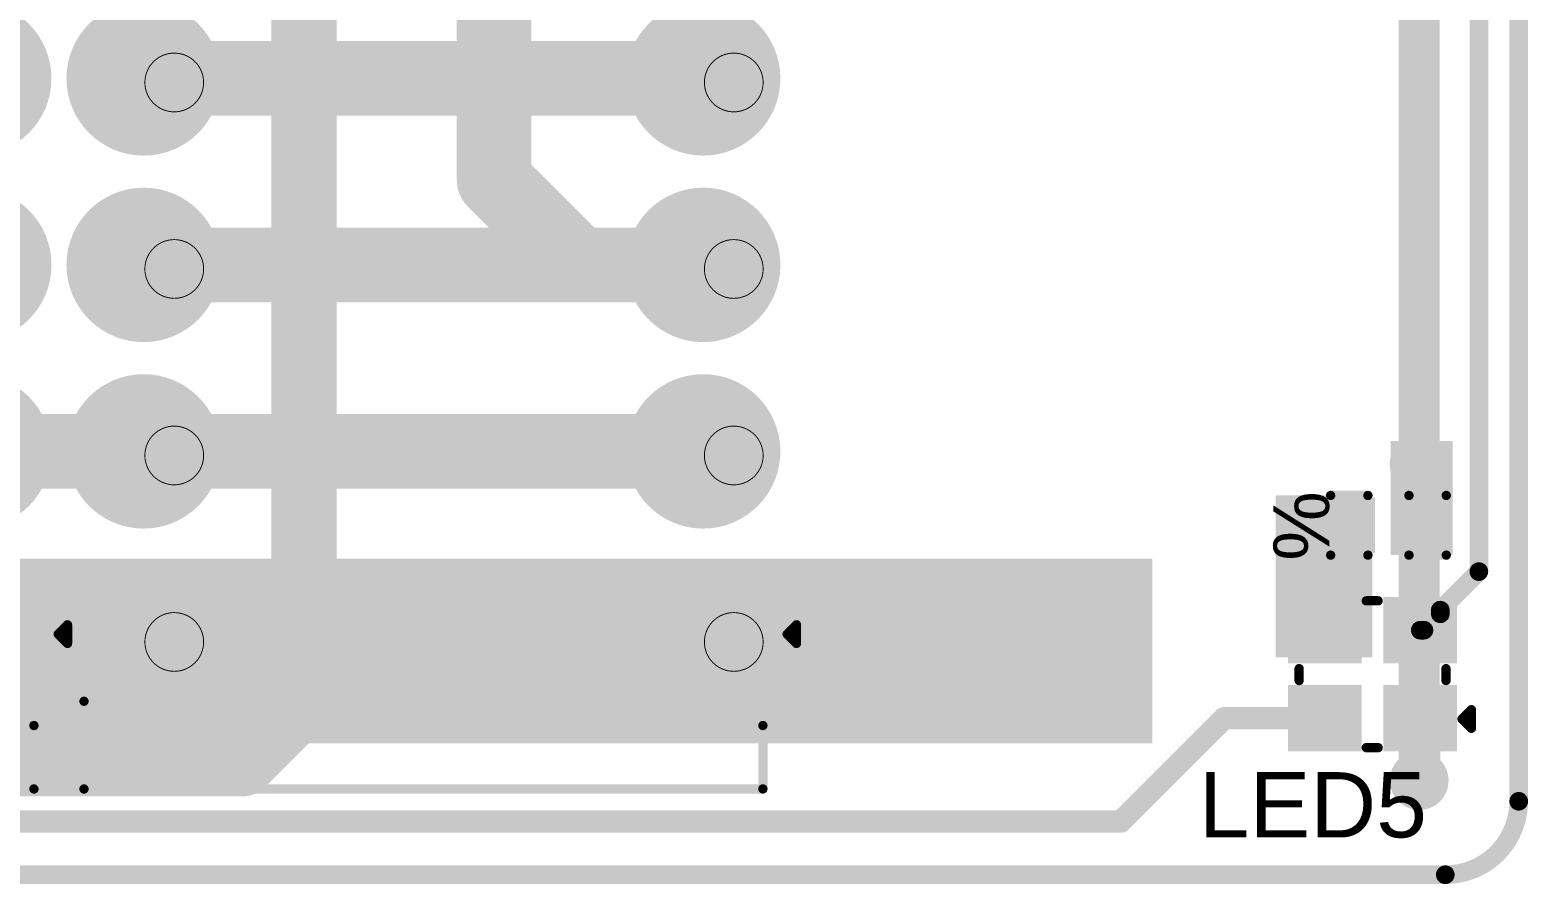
# Model space of a CAD drawing. Header units: millimetres. Extents: x -0.15 to 3.79, y -0.54 to 3.26.
# Drawn here: x 2.991 to 3.794, y -0.536 to -0.079 of the extents above; entities that cross this region are included whole.
import ezdxf

# ---------------------------------------------------------------- set-up
doc = ezdxf.new("R2010")
doc.units = ezdxf.units.MM
doc.header["$MEASUREMENT"] = 0
for name, color, linetype in [('BottomLayer', 5, 'Continuous'), ('BottomSolder', 6, 'Continuous'), ('Mechanical1', 6, 'Continuous'), ('Mechanical2', 216, 'Continuous'), ('MultiLayer', 9, 'Continuous'), ('PadHoleLayer', 156, 'Continuous'), ('TopLayer', 1, 'Continuous'), ('TopOverlay', 2, 'Continuous'), ('TopPaste', 8, 'Continuous'), ('TopSolder', 216, 'Continuous'), ('ViaHoleLayer', 16, 'Continuous')]:
    doc.layers.add(name, color=color, linetype=linetype)
doc.styles.add('Arial', font='', dxfattribs={"height": 0.2})
doc.styles.get('Arial').set_extended_font_data('Arial')

# ---------------------------------------------------------------- blocks, each defined once
blk = doc.blocks.new('SK6812_EC20_131')
at = {"layer": 'TopLayer'}
for points in [[(-0.04134, 0.0374), (-0.00984, 0.0374), (-0.00984, 0.00984), (-0.04134, 0.00984)], [(0.00984, 0.0374), (0.04134, 0.0374), (0.04134, 0.00984), (0.00984, 0.00984)], [(-0.04134, -0.00984), (-0.00984, -0.00984), (-0.00984, -0.0374), (-0.04134, -0.0374)], [(0.00984, -0.00984), (0.04134, -0.00984), (0.04134, -0.0374), (0.00984, -0.0374)]]:
    blk.add_hatch(color=1, dxfattribs=at).paths.add_polyline_path(points)
at = {"layer": 'TopPaste'}
for points in [[(-0.04134, 0.0374), (-0.00984, 0.0374), (-0.00984, 0.00984), (-0.04134, 0.00984)], [(0.00984, 0.0374), (0.04134, 0.0374), (0.04134, 0.00984), (0.00984, 0.00984)], [(-0.04134, -0.00984), (-0.00984, -0.00984), (-0.00984, -0.0374), (-0.04134, -0.0374)], [(0.00984, -0.00984), (0.04134, -0.00984), (0.04134, -0.0374), (0.00984, -0.0374)]]:
    blk.add_hatch(color=8, dxfattribs=at).paths.add_polyline_path(points)
at = {"layer": 'TopSolder'}
for points in [[(-0.04534, 0.0414), (-0.00584, 0.0414), (-0.00584, 0.00584), (-0.04534, 0.00584)], [(0.00584, 0.0414), (0.04534, 0.0414), (0.04534, 0.00584), (0.00584, 0.00584)], [(-0.04534, -0.00584), (-0.00584, -0.00584), (-0.00584, -0.0414), (-0.04534, -0.0414)], [(0.00584, -0.00584), (0.04534, -0.00584), (0.04534, -0.0414), (0.00584, -0.0414)]]:
    blk.add_hatch(color=216, dxfattribs=at).paths.add_polyline_path(points)
at = {"layer": 'TopOverlay', "const_width": 0.005}
for points in [[(-0.00337, 0.03937), (0.003, 0.03937)], [(-0.03937, -0.00337), (-0.03937, 0.003)], [(0.03937, -0.00337), (0.03937, 0.003)], [(0.048, -0.024), (0.053, -0.019)], [(0.048, -0.024), (0.053, -0.029)], [(0.053, -0.029), (0.053, -0.019)], [(-0.00337, -0.03937), (0.003, -0.03937)]]:
    blk.add_lwpolyline(points, dxfattribs=at)
at = {"layer": 'TopOverlay', "const_width": 0.0025}
for points in [[(-0.00462, 0.03937, 1), (-0.00212, 0.03937, 1)], [(0.00175, 0.03937, 1), (0.00425, 0.03937, 1)], [(-0.04062, 0.003, 1), (-0.03812, 0.003, 1)], [(0.03812, 0.003, 1), (0.04062, 0.003, 1)], [(-0.04062, -0.00337, 1), (-0.03812, -0.00337, 1)], [(0.03812, -0.00337, 1), (0.04062, -0.00337, 1)], [(0.04675, -0.024, 1), (0.04925, -0.024, 1)], [(0.04675, -0.024, 1), (0.04925, -0.024, 1)], [(0.05175, -0.019, 1), (0.05425, -0.019, 1)], [(0.05175, -0.019, 1), (0.05425, -0.019, 1)], [(0.05175, -0.029, 1), (0.05425, -0.029, 1)], [(0.05175, -0.029, 1), (0.05425, -0.029, 1)], [(-0.00462, -0.03937, 1), (-0.00212, -0.03937, 1)], [(0.00175, -0.03937, 1), (0.00425, -0.03937, 1)]]:
    blk.add_lwpolyline(points, format="xyb", close=True, dxfattribs=at)
blk = doc.blocks.new('EA2_3TNU_135')
at = {"layer": 'BottomLayer'}
blk.add_hatch(color=5, dxfattribs=at).paths.add_polyline_path([(-0.1874, 0.2374), (-0.1126, 0.2374), (-0.1126, 0.1626), (-0.1874, 0.1626)])
blk.add_hatch(color=5, dxfattribs=at).paths.add_polyline_path([(-0.1874, 0.2374), (-0.1126, 0.2374), (-0.1126, 0.1626), (-0.1874, 0.1626)])
h = blk.add_hatch(color=5, dxfattribs=at)
edge = h.paths.add_edge_path()
edge.add_arc((0.15, 0.2), 0.0374, 0, 360)
h = blk.add_hatch(color=5, dxfattribs=at)
edge = h.paths.add_edge_path()
edge.add_arc((-0.15, 0.1), 0.0374, 0, 360)
h = blk.add_hatch(color=5, dxfattribs=at)
edge = h.paths.add_edge_path()
edge.add_arc((0.15, 0.1), 0.0374, 0, 360)
h = blk.add_hatch(color=5, dxfattribs=at)
edge = h.paths.add_edge_path()
edge.add_arc((-0.15, 0), 0.0374, 0, 360)
h = blk.add_hatch(color=5, dxfattribs=at)
edge = h.paths.add_edge_path()
edge.add_arc((0.15, 0), 0.0374, 0, 360)
h = blk.add_hatch(color=5, dxfattribs=at)
edge = h.paths.add_edge_path()
edge.add_arc((-0.15, -0.1), 0.0374, 0, 360)
h = blk.add_hatch(color=5, dxfattribs=at)
edge = h.paths.add_edge_path()
edge.add_arc((0.15, -0.1), 0.0374, 0, 360)
h = blk.add_hatch(color=5, dxfattribs=at)
edge = h.paths.add_edge_path()
edge.add_arc((-0.15, -0.2), 0.0374, 0, 360)
h = blk.add_hatch(color=5, dxfattribs=at)
edge = h.paths.add_edge_path()
edge.add_arc((0.15, -0.2), 0.0374, 0, 360)
at = {"layer": 'BottomSolder'}
blk.add_hatch(color=6, dxfattribs=at).paths.add_polyline_path([(-0.1914, 0.2414), (-0.1086, 0.2414), (-0.1086, 0.1586), (-0.1914, 0.1586)])
blk.add_hatch(color=6, dxfattribs=at).paths.add_polyline_path([(-0.1914, 0.2414), (-0.1086, 0.2414), (-0.1086, 0.1586), (-0.1914, 0.1586)])
h = blk.add_hatch(color=6, dxfattribs=at)
edge = h.paths.add_edge_path()
edge.add_arc((0.15, 0.2), 0.0414, 0, 360)
h = blk.add_hatch(color=6, dxfattribs=at)
edge = h.paths.add_edge_path()
edge.add_arc((-0.15, 0.1), 0.0414, 0, 360)
h = blk.add_hatch(color=6, dxfattribs=at)
edge = h.paths.add_edge_path()
edge.add_arc((0.15, 0.1), 0.0414, 0, 360)
h = blk.add_hatch(color=6, dxfattribs=at)
edge = h.paths.add_edge_path()
edge.add_arc((-0.15, 0), 0.0414, 0, 360)
h = blk.add_hatch(color=6, dxfattribs=at)
edge = h.paths.add_edge_path()
edge.add_arc((0.15, 0), 0.0414, 0, 360)
h = blk.add_hatch(color=6, dxfattribs=at)
edge = h.paths.add_edge_path()
edge.add_arc((-0.15, -0.1), 0.0414, 0, 360)
h = blk.add_hatch(color=6, dxfattribs=at)
edge = h.paths.add_edge_path()
edge.add_arc((0.15, -0.1), 0.0414, 0, 360)
h = blk.add_hatch(color=6, dxfattribs=at)
edge = h.paths.add_edge_path()
edge.add_arc((-0.15, -0.2), 0.0414, 0, 360)
h = blk.add_hatch(color=6, dxfattribs=at)
edge = h.paths.add_edge_path()
edge.add_arc((0.15, -0.2), 0.0414, 0, 360)
at = {"layer": 'MultiLayer'}
blk.add_hatch(color=9, dxfattribs=at).paths.add_polyline_path([(-0.1874, 0.2374), (-0.1126, 0.2374), (-0.1126, 0.1626), (-0.1874, 0.1626)])
blk.add_hatch(color=9, dxfattribs=at).paths.add_polyline_path([(-0.1874, 0.2374), (-0.1126, 0.2374), (-0.1126, 0.1626), (-0.1874, 0.1626)])
h = blk.add_hatch(color=9, dxfattribs=at)
edge = h.paths.add_edge_path()
edge.add_arc((0.15, 0.2), 0.0374, 0, 360)
h = blk.add_hatch(color=9, dxfattribs=at)
edge = h.paths.add_edge_path()
edge.add_arc((-0.15, 0.1), 0.0374, 0, 360)
h = blk.add_hatch(color=9, dxfattribs=at)
edge = h.paths.add_edge_path()
edge.add_arc((0.15, 0.1), 0.0374, 0, 360)
h = blk.add_hatch(color=9, dxfattribs=at)
edge = h.paths.add_edge_path()
edge.add_arc((-0.15, 0), 0.0374, 0, 360)
h = blk.add_hatch(color=9, dxfattribs=at)
edge = h.paths.add_edge_path()
edge.add_arc((0.15, 0), 0.0374, 0, 360)
h = blk.add_hatch(color=9, dxfattribs=at)
edge = h.paths.add_edge_path()
edge.add_arc((-0.15, -0.1), 0.0374, 0, 360)
h = blk.add_hatch(color=9, dxfattribs=at)
edge = h.paths.add_edge_path()
edge.add_arc((0.15, -0.1), 0.0374, 0, 360)
h = blk.add_hatch(color=9, dxfattribs=at)
edge = h.paths.add_edge_path()
edge.add_arc((-0.15, -0.2), 0.0374, 0, 360)
h = blk.add_hatch(color=9, dxfattribs=at)
edge = h.paths.add_edge_path()
edge.add_arc((0.15, -0.2), 0.0374, 0, 360)
at = {"layer": 'PadHoleLayer'}
h = blk.add_hatch(color=156, dxfattribs=at)
edge = h.paths.add_edge_path()
edge.add_arc((-0.15, 0.2), 0.01614, 0, 360)
h = blk.add_hatch(color=156, dxfattribs=at)
edge = h.paths.add_edge_path()
edge.add_arc((-0.15, 0.2), 0.01614, 0, 360)
h = blk.add_hatch(color=156, dxfattribs=at)
edge = h.paths.add_edge_path()
edge.add_arc((0.15, 0.2), 0.01614, 0, 360)
h = blk.add_hatch(color=156, dxfattribs=at)
edge = h.paths.add_edge_path()
edge.add_arc((-0.15, 0.1), 0.01614, 0, 360)
h = blk.add_hatch(color=156, dxfattribs=at)
edge = h.paths.add_edge_path()
edge.add_arc((0.15, 0.1), 0.01614, 0, 360)
h = blk.add_hatch(color=156, dxfattribs=at)
edge = h.paths.add_edge_path()
edge.add_arc((-0.15, 0), 0.01614, 0, 360)
h = blk.add_hatch(color=156, dxfattribs=at)
edge = h.paths.add_edge_path()
edge.add_arc((0.15, 0), 0.01614, 0, 360)
h = blk.add_hatch(color=156, dxfattribs=at)
edge = h.paths.add_edge_path()
edge.add_arc((-0.15, -0.1), 0.01614, 0, 360)
h = blk.add_hatch(color=156, dxfattribs=at)
edge = h.paths.add_edge_path()
edge.add_arc((0.15, -0.1), 0.01614, 0, 360)
h = blk.add_hatch(color=156, dxfattribs=at)
edge = h.paths.add_edge_path()
edge.add_arc((-0.15, -0.2), 0.01614, 0, 360)
h = blk.add_hatch(color=156, dxfattribs=at)
edge = h.paths.add_edge_path()
edge.add_arc((0.15, -0.2), 0.01614, 0, 360)
at = {"layer": 'TopLayer'}
blk.add_hatch(color=1, dxfattribs=at).paths.add_polyline_path([(-0.1874, 0.2374), (-0.1126, 0.2374), (-0.1126, 0.1626), (-0.1874, 0.1626)])
blk.add_hatch(color=1, dxfattribs=at).paths.add_polyline_path([(-0.1874, 0.2374), (-0.1126, 0.2374), (-0.1126, 0.1626), (-0.1874, 0.1626)])
h = blk.add_hatch(color=1, dxfattribs=at)
edge = h.paths.add_edge_path()
edge.add_arc((0.15, 0.2), 0.0374, 0, 360)
h = blk.add_hatch(color=1, dxfattribs=at)
edge = h.paths.add_edge_path()
edge.add_arc((-0.15, 0.1), 0.0374, 0, 360)
h = blk.add_hatch(color=1, dxfattribs=at)
edge = h.paths.add_edge_path()
edge.add_arc((0.15, 0.1), 0.0374, 0, 360)
h = blk.add_hatch(color=1, dxfattribs=at)
edge = h.paths.add_edge_path()
edge.add_arc((-0.15, 0), 0.0374, 0, 360)
h = blk.add_hatch(color=1, dxfattribs=at)
edge = h.paths.add_edge_path()
edge.add_arc((0.15, 0), 0.0374, 0, 360)
h = blk.add_hatch(color=1, dxfattribs=at)
edge = h.paths.add_edge_path()
edge.add_arc((-0.15, -0.1), 0.0374, 0, 360)
h = blk.add_hatch(color=1, dxfattribs=at)
edge = h.paths.add_edge_path()
edge.add_arc((0.15, -0.1), 0.0374, 0, 360)
h = blk.add_hatch(color=1, dxfattribs=at)
edge = h.paths.add_edge_path()
edge.add_arc((-0.15, -0.2), 0.0374, 0, 360)
h = blk.add_hatch(color=1, dxfattribs=at)
edge = h.paths.add_edge_path()
edge.add_arc((0.15, -0.2), 0.0374, 0, 360)
at = {"layer": 'TopOverlay'}
blk.add_hatch(color=2, dxfattribs=at).paths.add_polyline_path([(-0.108, 0.168), (-0.089, 0.168), (-0.089, 0.232), (-0.108, 0.232)])
at = {"layer": 'TopSolder'}
blk.add_hatch(color=216, dxfattribs=at).paths.add_polyline_path([(-0.1914, 0.2414), (-0.1086, 0.2414), (-0.1086, 0.1586), (-0.1914, 0.1586)])
blk.add_hatch(color=216, dxfattribs=at).paths.add_polyline_path([(-0.1914, 0.2414), (-0.1086, 0.2414), (-0.1086, 0.1586), (-0.1914, 0.1586)])
h = blk.add_hatch(color=216, dxfattribs=at)
edge = h.paths.add_edge_path()
edge.add_arc((0.15, 0.2), 0.0414, 0, 360)
h = blk.add_hatch(color=216, dxfattribs=at)
edge = h.paths.add_edge_path()
edge.add_arc((-0.15, 0.1), 0.0414, 0, 360)
h = blk.add_hatch(color=216, dxfattribs=at)
edge = h.paths.add_edge_path()
edge.add_arc((0.15, 0.1), 0.0414, 0, 360)
h = blk.add_hatch(color=216, dxfattribs=at)
edge = h.paths.add_edge_path()
edge.add_arc((-0.15, 0), 0.0414, 0, 360)
h = blk.add_hatch(color=216, dxfattribs=at)
edge = h.paths.add_edge_path()
edge.add_arc((0.15, 0), 0.0414, 0, 360)
h = blk.add_hatch(color=216, dxfattribs=at)
edge = h.paths.add_edge_path()
edge.add_arc((-0.15, -0.1), 0.0414, 0, 360)
h = blk.add_hatch(color=216, dxfattribs=at)
edge = h.paths.add_edge_path()
edge.add_arc((0.15, -0.1), 0.0414, 0, 360)
h = blk.add_hatch(color=216, dxfattribs=at)
edge = h.paths.add_edge_path()
edge.add_arc((-0.15, -0.2), 0.0414, 0, 360)
h = blk.add_hatch(color=216, dxfattribs=at)
edge = h.paths.add_edge_path()
edge.add_arc((0.15, -0.2), 0.0414, 0, 360)
at = {"layer": 'TopOverlay', "const_width": 0.005}
for points in [[(0.182, 0.281), (-0.182, 0.281)], [(-0.182, 0.281), (-0.182, 0.247)], [(0.182, 0.281), (0.182, 0.234)], [(-0.195, 0.198), (-0.2, 0.203)], [(-0.2, 0.203), (-0.2, 0.193)], [(-0.195, 0.198), (-0.2, 0.193)], [(0.182, -0.234), (0.182, -0.281)], [(-0.182, -0.247), (-0.182, -0.281)], [(0.182, -0.281), (-0.182, -0.281)]]:
    blk.add_lwpolyline(points, dxfattribs=at)
at = {"layer": 'TopOverlay', "const_width": 0.0025}
for points in [[(-0.18325, 0.281, 1), (-0.18075, 0.281, 1)], [(-0.18325, 0.281, 1), (-0.18075, 0.281, 1)], [(0.18075, 0.281, 1), (0.18325, 0.281, 1)], [(0.18075, 0.281, 1), (0.18325, 0.281, 1)], [(-0.18325, 0.247, 1), (-0.18075, 0.247, 1)], [(0.18075, 0.234, 1), (0.18325, 0.234, 1)], [(-0.20125, 0.203, 1), (-0.19875, 0.203, 1)], [(-0.20125, 0.203, 1), (-0.19875, 0.203, 1)], [(-0.20125, 0.193, 1), (-0.19875, 0.193, 1)], [(-0.20125, 0.193, 1), (-0.19875, 0.193, 1)], [(-0.19625, 0.198, 1), (-0.19375, 0.198, 1)], [(-0.19625, 0.198, 1), (-0.19375, 0.198, 1)], [(0.18075, -0.234, 1), (0.18325, -0.234, 1)], [(-0.18325, -0.247, 1), (-0.18075, -0.247, 1)], [(-0.18325, -0.281, 1), (-0.18075, -0.281, 1)], [(-0.18325, -0.281, 1), (-0.18075, -0.281, 1)], [(0.18075, -0.281, 1), (0.18325, -0.281, 1)], [(0.18075, -0.281, 1), (0.18325, -0.281, 1)]]:
    blk.add_lwpolyline(points, format="xyb", close=True, dxfattribs=at)
blk = doc.blocks.new('EA2_3TNU_136')
at = {"layer": 'BottomLayer'}
blk.add_hatch(color=5, dxfattribs=at).paths.add_polyline_path([(-0.1874, 0.2374), (-0.1126, 0.2374), (-0.1126, 0.1626), (-0.1874, 0.1626)])
blk.add_hatch(color=5, dxfattribs=at).paths.add_polyline_path([(-0.1874, 0.2374), (-0.1126, 0.2374), (-0.1126, 0.1626), (-0.1874, 0.1626)])
h = blk.add_hatch(color=5, dxfattribs=at)
edge = h.paths.add_edge_path()
edge.add_arc((0.15, 0.2), 0.0374, 0, 360)
h = blk.add_hatch(color=5, dxfattribs=at)
edge = h.paths.add_edge_path()
edge.add_arc((-0.15, 0.1), 0.0374, 0, 360)
h = blk.add_hatch(color=5, dxfattribs=at)
edge = h.paths.add_edge_path()
edge.add_arc((0.15, 0.1), 0.0374, 0, 360)
h = blk.add_hatch(color=5, dxfattribs=at)
edge = h.paths.add_edge_path()
edge.add_arc((-0.15, 0), 0.0374, 0, 360)
h = blk.add_hatch(color=5, dxfattribs=at)
edge = h.paths.add_edge_path()
edge.add_arc((0.15, 0), 0.0374, 0, 360)
h = blk.add_hatch(color=5, dxfattribs=at)
edge = h.paths.add_edge_path()
edge.add_arc((-0.15, -0.1), 0.0374, 0, 360)
h = blk.add_hatch(color=5, dxfattribs=at)
edge = h.paths.add_edge_path()
edge.add_arc((0.15, -0.1), 0.0374, 0, 360)
h = blk.add_hatch(color=5, dxfattribs=at)
edge = h.paths.add_edge_path()
edge.add_arc((-0.15, -0.2), 0.0374, 0, 360)
h = blk.add_hatch(color=5, dxfattribs=at)
edge = h.paths.add_edge_path()
edge.add_arc((0.15, -0.2), 0.0374, 0, 360)
at = {"layer": 'BottomSolder'}
blk.add_hatch(color=6, dxfattribs=at).paths.add_polyline_path([(-0.1914, 0.2414), (-0.1086, 0.2414), (-0.1086, 0.1586), (-0.1914, 0.1586)])
blk.add_hatch(color=6, dxfattribs=at).paths.add_polyline_path([(-0.1914, 0.2414), (-0.1086, 0.2414), (-0.1086, 0.1586), (-0.1914, 0.1586)])
h = blk.add_hatch(color=6, dxfattribs=at)
edge = h.paths.add_edge_path()
edge.add_arc((0.15, 0.2), 0.0414, 0, 360)
h = blk.add_hatch(color=6, dxfattribs=at)
edge = h.paths.add_edge_path()
edge.add_arc((-0.15, 0.1), 0.0414, 0, 360)
h = blk.add_hatch(color=6, dxfattribs=at)
edge = h.paths.add_edge_path()
edge.add_arc((0.15, 0.1), 0.0414, 0, 360)
h = blk.add_hatch(color=6, dxfattribs=at)
edge = h.paths.add_edge_path()
edge.add_arc((-0.15, 0), 0.0414, 0, 360)
h = blk.add_hatch(color=6, dxfattribs=at)
edge = h.paths.add_edge_path()
edge.add_arc((0.15, 0), 0.0414, 0, 360)
h = blk.add_hatch(color=6, dxfattribs=at)
edge = h.paths.add_edge_path()
edge.add_arc((-0.15, -0.1), 0.0414, 0, 360)
h = blk.add_hatch(color=6, dxfattribs=at)
edge = h.paths.add_edge_path()
edge.add_arc((0.15, -0.1), 0.0414, 0, 360)
h = blk.add_hatch(color=6, dxfattribs=at)
edge = h.paths.add_edge_path()
edge.add_arc((-0.15, -0.2), 0.0414, 0, 360)
h = blk.add_hatch(color=6, dxfattribs=at)
edge = h.paths.add_edge_path()
edge.add_arc((0.15, -0.2), 0.0414, 0, 360)
at = {"layer": 'MultiLayer'}
blk.add_hatch(color=9, dxfattribs=at).paths.add_polyline_path([(-0.1874, 0.2374), (-0.1126, 0.2374), (-0.1126, 0.1626), (-0.1874, 0.1626)])
blk.add_hatch(color=9, dxfattribs=at).paths.add_polyline_path([(-0.1874, 0.2374), (-0.1126, 0.2374), (-0.1126, 0.1626), (-0.1874, 0.1626)])
h = blk.add_hatch(color=9, dxfattribs=at)
edge = h.paths.add_edge_path()
edge.add_arc((0.15, 0.2), 0.0374, 0, 360)
h = blk.add_hatch(color=9, dxfattribs=at)
edge = h.paths.add_edge_path()
edge.add_arc((-0.15, 0.1), 0.0374, 0, 360)
h = blk.add_hatch(color=9, dxfattribs=at)
edge = h.paths.add_edge_path()
edge.add_arc((0.15, 0.1), 0.0374, 0, 360)
h = blk.add_hatch(color=9, dxfattribs=at)
edge = h.paths.add_edge_path()
edge.add_arc((-0.15, 0), 0.0374, 0, 360)
h = blk.add_hatch(color=9, dxfattribs=at)
edge = h.paths.add_edge_path()
edge.add_arc((0.15, 0), 0.0374, 0, 360)
h = blk.add_hatch(color=9, dxfattribs=at)
edge = h.paths.add_edge_path()
edge.add_arc((-0.15, -0.1), 0.0374, 0, 360)
h = blk.add_hatch(color=9, dxfattribs=at)
edge = h.paths.add_edge_path()
edge.add_arc((0.15, -0.1), 0.0374, 0, 360)
h = blk.add_hatch(color=9, dxfattribs=at)
edge = h.paths.add_edge_path()
edge.add_arc((-0.15, -0.2), 0.0374, 0, 360)
h = blk.add_hatch(color=9, dxfattribs=at)
edge = h.paths.add_edge_path()
edge.add_arc((0.15, -0.2), 0.0374, 0, 360)
at = {"layer": 'PadHoleLayer'}
h = blk.add_hatch(color=156, dxfattribs=at)
edge = h.paths.add_edge_path()
edge.add_arc((-0.15, 0.2), 0.01614, 0, 360)
h = blk.add_hatch(color=156, dxfattribs=at)
edge = h.paths.add_edge_path()
edge.add_arc((-0.15, 0.2), 0.01614, 0, 360)
h = blk.add_hatch(color=156, dxfattribs=at)
edge = h.paths.add_edge_path()
edge.add_arc((0.15, 0.2), 0.01614, 0, 360)
h = blk.add_hatch(color=156, dxfattribs=at)
edge = h.paths.add_edge_path()
edge.add_arc((-0.15, 0.1), 0.01614, 0, 360)
h = blk.add_hatch(color=156, dxfattribs=at)
edge = h.paths.add_edge_path()
edge.add_arc((0.15, 0.1), 0.01614, 0, 360)
h = blk.add_hatch(color=156, dxfattribs=at)
edge = h.paths.add_edge_path()
edge.add_arc((-0.15, 0), 0.01614, 0, 360)
h = blk.add_hatch(color=156, dxfattribs=at)
edge = h.paths.add_edge_path()
edge.add_arc((0.15, 0), 0.01614, 0, 360)
h = blk.add_hatch(color=156, dxfattribs=at)
edge = h.paths.add_edge_path()
edge.add_arc((-0.15, -0.1), 0.01614, 0, 360)
h = blk.add_hatch(color=156, dxfattribs=at)
edge = h.paths.add_edge_path()
edge.add_arc((0.15, -0.1), 0.01614, 0, 360)
h = blk.add_hatch(color=156, dxfattribs=at)
edge = h.paths.add_edge_path()
edge.add_arc((-0.15, -0.2), 0.01614, 0, 360)
h = blk.add_hatch(color=156, dxfattribs=at)
edge = h.paths.add_edge_path()
edge.add_arc((0.15, -0.2), 0.01614, 0, 360)
at = {"layer": 'TopLayer'}
blk.add_hatch(color=1, dxfattribs=at).paths.add_polyline_path([(-0.1874, 0.2374), (-0.1126, 0.2374), (-0.1126, 0.1626), (-0.1874, 0.1626)])
blk.add_hatch(color=1, dxfattribs=at).paths.add_polyline_path([(-0.1874, 0.2374), (-0.1126, 0.2374), (-0.1126, 0.1626), (-0.1874, 0.1626)])
h = blk.add_hatch(color=1, dxfattribs=at)
edge = h.paths.add_edge_path()
edge.add_arc((0.15, 0.2), 0.0374, 0, 360)
h = blk.add_hatch(color=1, dxfattribs=at)
edge = h.paths.add_edge_path()
edge.add_arc((-0.15, 0.1), 0.0374, 0, 360)
h = blk.add_hatch(color=1, dxfattribs=at)
edge = h.paths.add_edge_path()
edge.add_arc((0.15, 0.1), 0.0374, 0, 360)
h = blk.add_hatch(color=1, dxfattribs=at)
edge = h.paths.add_edge_path()
edge.add_arc((-0.15, 0), 0.0374, 0, 360)
h = blk.add_hatch(color=1, dxfattribs=at)
edge = h.paths.add_edge_path()
edge.add_arc((0.15, 0), 0.0374, 0, 360)
h = blk.add_hatch(color=1, dxfattribs=at)
edge = h.paths.add_edge_path()
edge.add_arc((-0.15, -0.1), 0.0374, 0, 360)
h = blk.add_hatch(color=1, dxfattribs=at)
edge = h.paths.add_edge_path()
edge.add_arc((0.15, -0.1), 0.0374, 0, 360)
h = blk.add_hatch(color=1, dxfattribs=at)
edge = h.paths.add_edge_path()
edge.add_arc((-0.15, -0.2), 0.0374, 0, 360)
h = blk.add_hatch(color=1, dxfattribs=at)
edge = h.paths.add_edge_path()
edge.add_arc((0.15, -0.2), 0.0374, 0, 360)
at = {"layer": 'TopOverlay'}
blk.add_hatch(color=2, dxfattribs=at).paths.add_polyline_path([(-0.108, 0.168), (-0.089, 0.168), (-0.089, 0.232), (-0.108, 0.232)])
at = {"layer": 'TopSolder'}
blk.add_hatch(color=216, dxfattribs=at).paths.add_polyline_path([(-0.1914, 0.2414), (-0.1086, 0.2414), (-0.1086, 0.1586), (-0.1914, 0.1586)])
blk.add_hatch(color=216, dxfattribs=at).paths.add_polyline_path([(-0.1914, 0.2414), (-0.1086, 0.2414), (-0.1086, 0.1586), (-0.1914, 0.1586)])
h = blk.add_hatch(color=216, dxfattribs=at)
edge = h.paths.add_edge_path()
edge.add_arc((0.15, 0.2), 0.0414, 0, 360)
h = blk.add_hatch(color=216, dxfattribs=at)
edge = h.paths.add_edge_path()
edge.add_arc((-0.15, 0.1), 0.0414, 0, 360)
h = blk.add_hatch(color=216, dxfattribs=at)
edge = h.paths.add_edge_path()
edge.add_arc((0.15, 0.1), 0.0414, 0, 360)
h = blk.add_hatch(color=216, dxfattribs=at)
edge = h.paths.add_edge_path()
edge.add_arc((-0.15, 0), 0.0414, 0, 360)
h = blk.add_hatch(color=216, dxfattribs=at)
edge = h.paths.add_edge_path()
edge.add_arc((0.15, 0), 0.0414, 0, 360)
h = blk.add_hatch(color=216, dxfattribs=at)
edge = h.paths.add_edge_path()
edge.add_arc((-0.15, -0.1), 0.0414, 0, 360)
h = blk.add_hatch(color=216, dxfattribs=at)
edge = h.paths.add_edge_path()
edge.add_arc((0.15, -0.1), 0.0414, 0, 360)
h = blk.add_hatch(color=216, dxfattribs=at)
edge = h.paths.add_edge_path()
edge.add_arc((-0.15, -0.2), 0.0414, 0, 360)
h = blk.add_hatch(color=216, dxfattribs=at)
edge = h.paths.add_edge_path()
edge.add_arc((0.15, -0.2), 0.0414, 0, 360)
at = {"layer": 'TopOverlay', "const_width": 0.005}
for points in [[(0.182, 0.281), (-0.182, 0.281)], [(-0.182, 0.281), (-0.182, 0.247)], [(0.182, 0.281), (0.182, 0.234)], [(-0.195, 0.198), (-0.2, 0.203)], [(-0.2, 0.203), (-0.2, 0.193)], [(-0.195, 0.198), (-0.2, 0.193)], [(0.182, -0.234), (0.182, -0.281)], [(-0.182, -0.247), (-0.182, -0.281)], [(0.182, -0.281), (-0.182, -0.281)]]:
    blk.add_lwpolyline(points, dxfattribs=at)
at = {"layer": 'TopOverlay', "const_width": 0.0025}
for points in [[(-0.18325, 0.281, 1), (-0.18075, 0.281, 1)], [(-0.18325, 0.281, 1), (-0.18075, 0.281, 1)], [(0.18075, 0.281, 1), (0.18325, 0.281, 1)], [(0.18075, 0.281, 1), (0.18325, 0.281, 1)], [(-0.18325, 0.247, 1), (-0.18075, 0.247, 1)], [(0.18075, 0.234, 1), (0.18325, 0.234, 1)], [(-0.20125, 0.203, 1), (-0.19875, 0.203, 1)], [(-0.20125, 0.203, 1), (-0.19875, 0.203, 1)], [(-0.20125, 0.193, 1), (-0.19875, 0.193, 1)], [(-0.20125, 0.193, 1), (-0.19875, 0.193, 1)], [(-0.19625, 0.198, 1), (-0.19375, 0.198, 1)], [(-0.19625, 0.198, 1), (-0.19375, 0.198, 1)], [(0.18075, -0.234, 1), (0.18325, -0.234, 1)], [(-0.18325, -0.247, 1), (-0.18075, -0.247, 1)], [(-0.18325, -0.281, 1), (-0.18075, -0.281, 1)], [(-0.18325, -0.281, 1), (-0.18075, -0.281, 1)], [(0.18075, -0.281, 1), (0.18325, -0.281, 1)], [(0.18075, -0.281, 1), (0.18325, -0.281, 1)]]:
    blk.add_lwpolyline(points, format="xyb", close=True, dxfattribs=at)
blk = doc.blocks.new('C___0402_152')
at = {"layer": 'TopLayer'}
for points in [[(-0.0275, -0.0125), (-0.0275, 0.0125), (-0.0095, 0.0125), (-0.0095, -0.0125)], [(0.0095, -0.0125), (0.0095, 0.0125), (0.0275, 0.0125), (0.0275, -0.0125)]]:
    blk.add_hatch(color=1, dxfattribs=at).paths.add_polyline_path(points)
at = {"layer": 'TopPaste'}
for points in [[(-0.0275, -0.0125), (-0.0275, 0.0125), (-0.0095, 0.0125), (-0.0095, -0.0125)], [(0.0095, -0.0125), (0.0095, 0.0125), (0.0275, 0.0125), (0.0275, -0.0125)]]:
    blk.add_hatch(color=8, dxfattribs=at).paths.add_polyline_path(points)
at = {"layer": 'TopSolder'}
for points in [[(-0.02986, -0.01486), (-0.02986, 0.01486), (-0.00714, 0.01486), (-0.00714, -0.01486)], [(0.00714, -0.01486), (0.00714, 0.01486), (0.02986, 0.01486), (0.02986, -0.01486)]]:
    blk.add_hatch(color=216, dxfattribs=at).paths.add_polyline_path(points)
at = {"layer": 'TopOverlay', "const_width": 0.005}
for points in [[(-0.031, 0.016), (-0.031, -0.016)], [(-0.011, 0.016), (-0.031, 0.016)], [(0.031, 0.016), (0.011, 0.016)], [(0.031, 0.016), (0.031, -0.016)], [(-0.011, -0.016), (-0.031, -0.016)], [(0.031, -0.016), (0.011, -0.016)]]:
    blk.add_lwpolyline(points, dxfattribs=at)
at = {"layer": 'TopOverlay', "const_width": 0.0025}
for points in [[(-0.03225, 0.016, 1), (-0.02975, 0.016, 1)], [(-0.03225, 0.016, 1), (-0.02975, 0.016, 1)], [(-0.01225, 0.016, 1), (-0.00975, 0.016, 1)], [(0.00975, 0.016, 1), (0.01225, 0.016, 1)], [(0.02975, 0.016, 1), (0.03225, 0.016, 1)], [(0.02975, 0.016, 1), (0.03225, 0.016, 1)], [(-0.03225, -0.016, 1), (-0.02975, -0.016, 1)], [(-0.03225, -0.016, 1), (-0.02975, -0.016, 1)], [(-0.01225, -0.016, 1), (-0.00975, -0.016, 1)], [(0.00975, -0.016, 1), (0.01225, -0.016, 1)], [(0.02975, -0.016, 1), (0.03225, -0.016, 1)], [(0.02975, -0.016, 1), (0.03225, -0.016, 1)]]:
    blk.add_lwpolyline(points, format="xyb", close=True, dxfattribs=at)

msp = doc.modelspace()

# ---------------------------------------------------------------- hatches: boundary and pattern name
at = {"layer": 'BottomLayer'}
h = msp.add_hatch(color=5, dxfattribs=at)
edge = h.paths.add_edge_path()
edge.add_arc((3.138, -0.1045), 0.01181, 0, 360)
h = msp.add_hatch(color=5, dxfattribs=at)
edge = h.paths.add_edge_path()
edge.add_arc((3.736, -0.31147), 0.01181, 0, 360)
h = msp.add_hatch(color=5, dxfattribs=at)
edge = h.paths.add_edge_path()
edge.add_arc((3.677, -0.365), 0.01181, 0, 360)
h = msp.add_hatch(color=5, dxfattribs=at)
edge = h.paths.add_edge_path()
edge.add_arc((3.445, -0.395), 0.01181, 0, 360)
h = msp.add_hatch(color=5, dxfattribs=at)
edge = h.paths.add_edge_path()
edge.add_arc((3.487, -0.395), 0.01181, 0, 360)
h = msp.add_hatch(color=5, dxfattribs=at)
edge = h.paths.add_edge_path()
edge.add_arc((3.5265, -0.395), 0.01181, 0, 360)
h = msp.add_hatch(color=5, dxfattribs=at)
edge = h.paths.add_edge_path()
edge.add_arc((3.5625, -0.395), 0.01181, 0, 360)
h = msp.add_hatch(color=5, dxfattribs=at)
edge = h.paths.add_edge_path()
edge.add_arc((3.4865, -0.432), 0.01181, 0, 360)
h = msp.add_hatch(color=5, dxfattribs=at)
edge = h.paths.add_edge_path()
edge.add_arc((3.526, -0.432), 0.01181, 0, 360)
h = msp.add_hatch(color=5, dxfattribs=at)
edge = h.paths.add_edge_path()
edge.add_arc((3.562, -0.432), 0.01181, 0, 360)
h = msp.add_hatch(color=5, dxfattribs=at)
edge = h.paths.add_edge_path()
edge.add_arc((3.736, -0.481), 0.01181, 0, 360)
at = {"layer": 'BottomSolder'}
h = msp.add_hatch(color=6, dxfattribs=at)
edge = h.paths.add_edge_path()
edge.add_arc((3.138, -0.1045), 0.01581, 0, 360)
h = msp.add_hatch(color=6, dxfattribs=at)
edge = h.paths.add_edge_path()
edge.add_arc((3.736, -0.31147), 0.01581, 0, 360)
h = msp.add_hatch(color=6, dxfattribs=at)
edge = h.paths.add_edge_path()
edge.add_arc((3.677, -0.365), 0.01581, 0, 360)
h = msp.add_hatch(color=6, dxfattribs=at)
edge = h.paths.add_edge_path()
edge.add_arc((3.445, -0.395), 0.01581, 0, 360)
h = msp.add_hatch(color=6, dxfattribs=at)
edge = h.paths.add_edge_path()
edge.add_arc((3.487, -0.395), 0.01581, 0, 360)
h = msp.add_hatch(color=6, dxfattribs=at)
edge = h.paths.add_edge_path()
edge.add_arc((3.5265, -0.395), 0.01581, 0, 360)
h = msp.add_hatch(color=6, dxfattribs=at)
edge = h.paths.add_edge_path()
edge.add_arc((3.5625, -0.395), 0.01581, 0, 360)
h = msp.add_hatch(color=6, dxfattribs=at)
edge = h.paths.add_edge_path()
edge.add_arc((3.4865, -0.432), 0.01581, 0, 360)
h = msp.add_hatch(color=6, dxfattribs=at)
edge = h.paths.add_edge_path()
edge.add_arc((3.526, -0.432), 0.01581, 0, 360)
h = msp.add_hatch(color=6, dxfattribs=at)
edge = h.paths.add_edge_path()
edge.add_arc((3.562, -0.432), 0.01581, 0, 360)
h = msp.add_hatch(color=6, dxfattribs=at)
edge = h.paths.add_edge_path()
edge.add_arc((3.736, -0.481), 0.01581, 0, 360)
at = {"layer": 'TopLayer'}
h = msp.add_hatch(color=1, dxfattribs=at)
edge = h.paths.add_edge_path()
edge.add_arc((3.138, -0.1045), 0.01181, 0, 360)
for points in [[(3.72072, -0.36014), (3.754, -0.36014), (3.754, -0.299), (3.72072, -0.299)], [(3.659, -0.415), (3.71088, -0.415), (3.71088, -0.32814), (3.659, -0.32814)], [(0.66, -0.461), (3.593, -0.461), (3.593, -0.362), (0.66, -0.362)]]:
    msp.add_hatch(color=1, dxfattribs=at).paths.add_polyline_path(points)
h = msp.add_hatch(color=1, dxfattribs=at)
edge = h.paths.add_edge_path()
edge.add_arc((3.736, -0.31147), 0.01181, 0, 360)
h = msp.add_hatch(color=1, dxfattribs=at)
edge = h.paths.add_edge_path()
edge.add_arc((3.677, -0.365), 0.01181, 0, 360)
h = msp.add_hatch(color=1, dxfattribs=at)
edge = h.paths.add_edge_path()
edge.add_arc((3.445, -0.395), 0.01181, 0, 360)
h = msp.add_hatch(color=1, dxfattribs=at)
edge = h.paths.add_edge_path()
edge.add_arc((3.487, -0.395), 0.01181, 0, 360)
h = msp.add_hatch(color=1, dxfattribs=at)
edge = h.paths.add_edge_path()
edge.add_arc((3.5265, -0.395), 0.01181, 0, 360)
h = msp.add_hatch(color=1, dxfattribs=at)
edge = h.paths.add_edge_path()
edge.add_arc((3.5625, -0.395), 0.01181, 0, 360)
h = msp.add_hatch(color=1, dxfattribs=at)
edge = h.paths.add_edge_path()
edge.add_arc((3.4865, -0.432), 0.01181, 0, 360)
h = msp.add_hatch(color=1, dxfattribs=at)
edge = h.paths.add_edge_path()
edge.add_arc((3.526, -0.432), 0.01181, 0, 360)
h = msp.add_hatch(color=1, dxfattribs=at)
edge = h.paths.add_edge_path()
edge.add_arc((3.562, -0.432), 0.01181, 0, 360)
h = msp.add_hatch(color=1, dxfattribs=at)
edge = h.paths.add_edge_path()
edge.add_arc((3.736, -0.481), 0.01181, 0, 360)
at = {"layer": 'TopSolder'}
h = msp.add_hatch(color=216, dxfattribs=at)
edge = h.paths.add_edge_path()
edge.add_arc((3.138, -0.1045), 0.01581, 0, 360)
h = msp.add_hatch(color=216, dxfattribs=at)
edge = h.paths.add_edge_path()
edge.add_arc((3.736, -0.31147), 0.01581, 0, 360)
h = msp.add_hatch(color=216, dxfattribs=at)
edge = h.paths.add_edge_path()
edge.add_arc((3.677, -0.365), 0.01581, 0, 360)
h = msp.add_hatch(color=216, dxfattribs=at)
edge = h.paths.add_edge_path()
edge.add_arc((3.445, -0.395), 0.01581, 0, 360)
h = msp.add_hatch(color=216, dxfattribs=at)
edge = h.paths.add_edge_path()
edge.add_arc((3.487, -0.395), 0.01581, 0, 360)
h = msp.add_hatch(color=216, dxfattribs=at)
edge = h.paths.add_edge_path()
edge.add_arc((3.5265, -0.395), 0.01581, 0, 360)
h = msp.add_hatch(color=216, dxfattribs=at)
edge = h.paths.add_edge_path()
edge.add_arc((3.5625, -0.395), 0.01581, 0, 360)
h = msp.add_hatch(color=216, dxfattribs=at)
edge = h.paths.add_edge_path()
edge.add_arc((3.4865, -0.432), 0.01581, 0, 360)
h = msp.add_hatch(color=216, dxfattribs=at)
edge = h.paths.add_edge_path()
edge.add_arc((3.526, -0.432), 0.01581, 0, 360)
h = msp.add_hatch(color=216, dxfattribs=at)
edge = h.paths.add_edge_path()
edge.add_arc((3.562, -0.432), 0.01581, 0, 360)
h = msp.add_hatch(color=216, dxfattribs=at)
edge = h.paths.add_edge_path()
edge.add_arc((3.736, -0.481), 0.01581, 0, 360)
at = {"layer": 'ViaHoleLayer'}
h = msp.add_hatch(color=16, dxfattribs=at)
edge = h.paths.add_edge_path()
edge.add_arc((3.138, -0.1045), 0.00591, 0, 360)
h = msp.add_hatch(color=16, dxfattribs=at)
edge = h.paths.add_edge_path()
edge.add_arc((3.736, -0.31147), 0.00591, 0, 360)
h = msp.add_hatch(color=16, dxfattribs=at)
edge = h.paths.add_edge_path()
edge.add_arc((3.677, -0.365), 0.00591, 0, 360)
h = msp.add_hatch(color=16, dxfattribs=at)
edge = h.paths.add_edge_path()
edge.add_arc((3.445, -0.395), 0.00591, 0, 360)
h = msp.add_hatch(color=16, dxfattribs=at)
edge = h.paths.add_edge_path()
edge.add_arc((3.487, -0.395), 0.00591, 0, 360)
h = msp.add_hatch(color=16, dxfattribs=at)
edge = h.paths.add_edge_path()
edge.add_arc((3.5265, -0.395), 0.00591, 0, 360)
h = msp.add_hatch(color=16, dxfattribs=at)
edge = h.paths.add_edge_path()
edge.add_arc((3.5625, -0.395), 0.00591, 0, 360)
h = msp.add_hatch(color=16, dxfattribs=at)
edge = h.paths.add_edge_path()
edge.add_arc((3.4865, -0.432), 0.00591, 0, 360)
h = msp.add_hatch(color=16, dxfattribs=at)
edge = h.paths.add_edge_path()
edge.add_arc((3.526, -0.432), 0.00591, 0, 360)
h = msp.add_hatch(color=16, dxfattribs=at)
edge = h.paths.add_edge_path()
edge.add_arc((3.562, -0.432), 0.00591, 0, 360)
h = msp.add_hatch(color=16, dxfattribs=at)
edge = h.paths.add_edge_path()
edge.add_arc((3.736, -0.481), 0.00591, 0, 360)

# ---------------------------------------------------------------- linework, layer by layer
at = {"layer": 'BottomLayer'}
for points, const_width in [([(3.736, -0.31147), (3.736, 2.23083)], 0.022), ([(3.24, -0.159), (3.24, 0.15194)], 0.04), ([(3.138, -0.439), (3.138, 0.071)], 0.035), ([(3.24, -0.159), (3.2855, -0.2045)], 0.04), ([(3.2855, -0.2045), (3.35211, -0.2045)], 0.04), ([(3.736, -0.48056), (3.736, -0.31147)], 0.022), ([(3.105, -0.472), (3.138, -0.439)], 0.035), ([(2.433, -0.472), (3.105, -0.472)], 0.035)]:
    msp.add_lwpolyline(points, dxfattribs=dict(at, const_width=const_width))
for points, const_width in [([(3.23, -0.159, 1), (3.25, -0.159, 1)], 0.02), ([(3.23, -0.159, 1), (3.25, -0.159, 1)], 0.02), ([(3.2755, -0.2045, 1), (3.2955, -0.2045, 1)], 0.02), ([(3.2755, -0.2045, 1), (3.2955, -0.2045, 1)], 0.02), ([(3.34211, -0.2045, 1), (3.36211, -0.2045, 1)], 0.02), ([(3.7305, -0.31147, 1), (3.7415, -0.31147, 1)], 0.011), ([(3.7305, -0.31147, 1), (3.7415, -0.31147, 1)], 0.011), ([(3.12925, -0.439, 1), (3.14675, -0.439, 1)], 0.0175), ([(3.12925, -0.439, 1), (3.14675, -0.439, 1)], 0.0175), ([(3.09625, -0.472, 1), (3.11375, -0.472, 1)], 0.0175), ([(3.09625, -0.472, 1), (3.11375, -0.472, 1)], 0.0175), ([(3.7305, -0.48056, 1), (3.7415, -0.48056, 1)], 0.011)]:
    msp.add_lwpolyline(points, format="xyb", close=True, dxfattribs=dict(at, const_width=const_width))
at = {"layer": 'Mechanical1'}
for points, const_width in [([(3.08425, -0.10669, 1), (3.05276, -0.10669, 1)], 0.0005), ([(3.38425, -0.10669, 1), (3.35276, -0.10669, 1)], 0.0005), ([(3.05263, -0.10669, 1), (3.05288, -0.10669, 1)], 0.00025), ([(3.08413, -0.10669, 1), (3.08438, -0.10669, 1)], 0.00025), ([(3.35263, -0.10669, 1), (3.35288, -0.10669, 1)], 0.00025), ([(3.38413, -0.10669, 1), (3.38438, -0.10669, 1)], 0.00025), ([(3.08425, -0.20669, 1), (3.05276, -0.20669, 1)], 0.0005), ([(3.38425, -0.20669, 1), (3.35276, -0.20669, 1)], 0.0005), ([(3.05263, -0.20669, 1), (3.05288, -0.20669, 1)], 0.00025), ([(3.08413, -0.20669, 1), (3.08438, -0.20669, 1)], 0.00025), ([(3.35263, -0.20669, 1), (3.35288, -0.20669, 1)], 0.00025), ([(3.38413, -0.20669, 1), (3.38438, -0.20669, 1)], 0.00025), ([(3.08425, -0.30669, 1), (3.05276, -0.30669, 1)], 0.0005), ([(3.38425, -0.30669, 1), (3.35276, -0.30669, 1)], 0.0005), ([(3.05263, -0.30669, 1), (3.05288, -0.30669, 1)], 0.00025), ([(3.08413, -0.30669, 1), (3.08438, -0.30669, 1)], 0.00025), ([(3.35263, -0.30669, 1), (3.35288, -0.30669, 1)], 0.00025), ([(3.38413, -0.30669, 1), (3.38438, -0.30669, 1)], 0.00025), ([(3.08425, -0.40669, 1), (3.05276, -0.40669, 1)], 0.0005), ([(3.38425, -0.40669, 1), (3.35276, -0.40669, 1)], 0.0005), ([(3.05263, -0.40669, 1), (3.05288, -0.40669, 1)], 0.00025), ([(3.08413, -0.40669, 1), (3.08438, -0.40669, 1)], 0.00025), ([(3.35263, -0.40669, 1), (3.35288, -0.40669, 1)], 0.00025), ([(3.38413, -0.40669, 1), (3.38438, -0.40669, 1)], 0.00025)]:
    msp.add_lwpolyline(points, format="xyb", close=True, dxfattribs=dict(at, const_width=const_width))
at = {"layer": 'Mechanical2', "const_width": 0.01}
for points in [[(3.78937, -0.49213), (3.78937, 2.97244)], [(0.5315, -0.5315), (3.75, -0.5315)]]:
    msp.add_lwpolyline(points, dxfattribs=at)
msp.add_lwpolyline([(3.78937, -0.49213, -0.414214), (3.75, -0.5315)], format="xyb", dxfattribs=at)
at = {"layer": 'Mechanical2', "const_width": 0.005}
for points in [[(3.78687, -0.49213, 1), (3.79187, -0.49213, 1)], [(3.78687, -0.49213, 1), (3.79187, -0.49213, 1)], [(3.7475, -0.5315, 1), (3.7525, -0.5315, 1)], [(3.7475, -0.5315, 1), (3.7525, -0.5315, 1)]]:
    msp.add_lwpolyline(points, format="xyb", close=True, dxfattribs=at)
at = {"layer": 'TopLayer'}
for points, const_width in [([(3.768, -0.36897), (3.768, 2.26)], 0.01), ([(3.05211, -0.1045), (3.138, -0.1045)], 0.04), ([(3.138, -0.1045), (3.35211, -0.1045)], 0.04), ([(3.05211, -0.2045), (3.35211, -0.2045)], 0.04), ([(2.96128, -0.3045), (3.05211, -0.3045)], 0.04), ([(3.05211, -0.3045), (3.35211, -0.3045)], 0.04), ([(3.74734, -0.38963), (3.768, -0.36897)], 0.01), ([(3.444, -0.394), (3.445, -0.395)], 0.022), ([(3.487, -0.395), (3.488, -0.396)], 0.022), ([(3.74734, -0.3916), (3.74734, -0.38963)], 0.01), ([(3.73856, -0.40038), (3.74734, -0.3916)], 0.01), ([(3.73659, -0.40038), (3.73856, -0.40038)], 0.01), ([(3.576, -0.503), (3.63138, -0.44762)], 0.012), ([(3.63138, -0.44762), (3.68541, -0.44762)], 0.012), ([(3.7363, -0.44792), (3.73659, -0.44762)], 0.022), ([(3.7363, -0.4807), (3.7363, -0.44792)], 0.022), ([(3.736, -0.481), (3.7363, -0.4807)], 0.022), ([(0.635, -0.503), (3.576, -0.503)], 0.012)]:
    msp.add_lwpolyline(points, dxfattribs=dict(at, const_width=const_width))
for points, const_width in [([(3.04211, -0.1045, 1), (3.06211, -0.1045, 1)], 0.02), ([(3.128, -0.1045, 1), (3.148, -0.1045, 1)], 0.02), ([(3.128, -0.1045, 1), (3.148, -0.1045, 1)], 0.02), ([(3.34211, -0.1045, 1), (3.36211, -0.1045, 1)], 0.02), ([(3.04211, -0.2045, 1), (3.06211, -0.2045, 1)], 0.02), ([(3.34211, -0.2045, 1), (3.36211, -0.2045, 1)], 0.02), ([(3.04211, -0.3045, 1), (3.06211, -0.3045, 1)], 0.02), ([(3.04211, -0.3045, 1), (3.06211, -0.3045, 1)], 0.02), ([(3.34211, -0.3045, 1), (3.36211, -0.3045, 1)], 0.02), ([(3.7655, -0.36897, 1), (3.7705, -0.36897, 1)], 0.005), ([(3.7655, -0.36897, 1), (3.7705, -0.36897, 1)], 0.005), ([(3.4385, -0.394, 1), (3.4495, -0.394, 1)], 0.011), ([(3.4395, -0.395, 1), (3.4505, -0.395, 1)], 0.011), ([(3.4815, -0.395, 1), (3.4925, -0.395, 1)], 0.011), ([(3.4825, -0.396, 1), (3.4935, -0.396, 1)], 0.011), ([(3.74484, -0.38963, 1), (3.74984, -0.38963, 1)], 0.005), ([(3.74484, -0.38963, 1), (3.74984, -0.38963, 1)], 0.005), ([(3.74484, -0.3916, 1), (3.74984, -0.3916, 1)], 0.005), ([(3.74484, -0.3916, 1), (3.74984, -0.3916, 1)], 0.005), ([(3.73409, -0.40038, 1), (3.73909, -0.40038, 1)], 0.005), ([(3.73606, -0.40038, 1), (3.74106, -0.40038, 1)], 0.005), ([(3.73606, -0.40038, 1), (3.74106, -0.40038, 1)], 0.005), ([(3.62838, -0.44762, 1), (3.63438, -0.44762, 1)], 0.006), ([(3.62838, -0.44762, 1), (3.63438, -0.44762, 1)], 0.006), ([(3.68241, -0.44762, 1), (3.68841, -0.44762, 1)], 0.006), ([(3.7308, -0.44792, 1), (3.7418, -0.44792, 1)], 0.011), ([(3.7308, -0.44792, 1), (3.7418, -0.44792, 1)], 0.011), ([(3.73109, -0.44762, 1), (3.74209, -0.44762, 1)], 0.011), ([(3.7305, -0.481, 1), (3.7415, -0.481, 1)], 0.011), ([(3.7308, -0.4807, 1), (3.7418, -0.4807, 1)], 0.011), ([(3.7308, -0.4807, 1), (3.7418, -0.4807, 1)], 0.011), ([(3.573, -0.503, 1), (3.579, -0.503, 1)], 0.006), ([(3.573, -0.503, 1), (3.579, -0.503, 1)], 0.006)]:
    msp.add_lwpolyline(points, format="xyb", close=True, dxfattribs=dict(at, const_width=const_width))

# ---------------------------------------------------------------- block references
at = {"rotation": 180}
for name, p in [('EA2_3TNU_136', (2.81128, -0.2045)), ('EA2_3TNU_135', (3.20211, -0.2045)), ('C___0402_152', (3.71953, -0.34414))]:
    msp.add_blockref(name, p, dxfattribs=at)
msp.add_blockref('SK6812_EC20_131', (3.711, -0.424))

# ---------------------------------------------------------------- texts
at = {"layer": 'TopOverlay', "style": 'Arial'}
msp.add_text('%', height=0.03, rotation=90, dxfattribs=at).set_placement((3.68777, -0.36314))
msp.add_text('LED5', height=0.035, dxfattribs=at).set_placement((3.61785, -0.51149))

doc.saveas('drawing.dxf')
